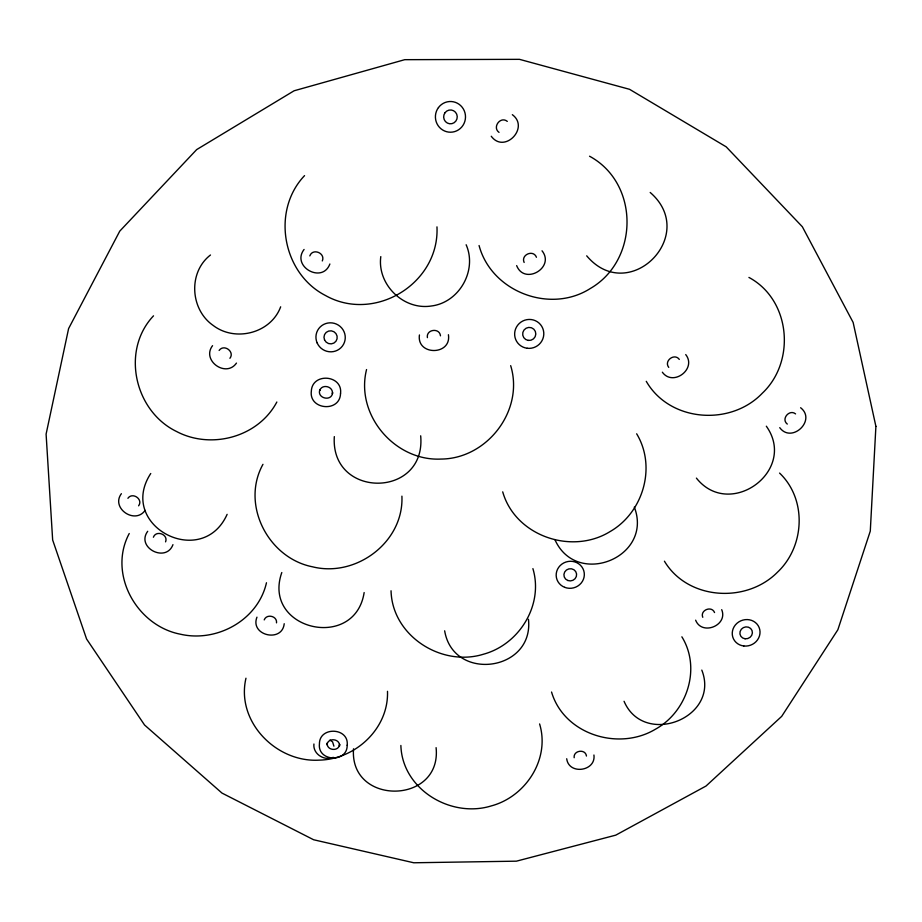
<?xml version="1.0" encoding="UTF-8"?>
<svg xmlns="http://www.w3.org/2000/svg" width="922" height="922" viewBox="0 0 922 922"><rect width="100%" height="100%" fill="white"/><g stroke="black" fill="none" stroke-linecap="round" stroke-linejoin="round"><path stroke-width="1.38" d="M528.456 619.284C534.195 671.4 453.29 682.43 444.658 630.809M574.164 757.723C573.138 750.335 585.551 748.583 586.461 756.04M593.929 755.014C596.177 771.345 568.77 775.229 566.707 758.748M245.967 678.212C235.802 721.534 276.174 762.655 319.07 760.143C355.385 759.474 388.842 728.541 387.494 691.327M366.553 369.538C355.143 414.842 394.835 461.38 441.085 459.064C487.323 458.753 524.388 410.244 510.673 365.642M401.911 496.151C403.986 541.986 356.157 577.737 312.523 566.811C268.175 558.075 240.619 504.599 262.966 464.319M436.97 226.87C439.667 283.342 374.632 323.242 325.454 295.489C282.466 273.454 271.091 210.804 304.548 175.629M165.568 541.859C168.542 534.437 156.118 529.747 153.386 537.238M322.308 260.938C325.697 253.112 312.708 247.776 309.815 255.901M256.961 617.164C249.666 635.454 282.19 643.164 284.218 623.721M281.798 572.539C261.641 629.784 354.924 651.67 364.144 592.558M129.241 533.515C107.62 573.922 136.756 625.842 180.424 634.209C216.947 642.68 258.022 620.114 266.47 582.75M121.381 493.696C110.559 508.114 134.981 524.837 145.1 510.385M212.556 345.669C201.238 360.341 225.936 378.181 236.47 363.084M150.747 473.505C116.645 525.678 202.033 570.292 227.123 514.349M138.611 505.821C143.521 499.309 132.468 491.726 127.904 498.283M229.924 358.312C235.052 351.685 223.873 343.606 219.125 350.452M147.704 531.291C135.707 547.518 165.96 563.296 172.956 544.66M304.076 249.459C291.006 266.435 322.32 284.183 329.88 263.992M280.668 306.807C270.907 333.28 235.191 342.35 213.143 325.42C190.163 309.469 187.973 272.37 210.47 255.002M264.211 619.895C266.596 613.476 277.384 616 276.519 622.857M153.513 315.831C120.77 350.418 134.485 411.074 176.517 431.484C211.184 449.809 258.264 437.178 276.842 402.015M333.268 757.342C324.44 761.261 312.719 754.012 313.929 744.008M329.961 740.066L332.577 741.876L333.914 746.175M795.571 413.909C789.393 408.838 780.761 419.13 787.296 424.074M507.296 121.381C500.485 115.769 491.956 127.328 499.033 132.388M589.55 156.221C639.718 183.42 639.061 260.338 590.253 288.54C550.054 314.137 491.391 291.721 479.071 245.529M748.929 277.43C790.638 299.811 796.032 361.447 762.287 393.245C730.535 426.437 669.683 422.011 646.264 381.328M696.41 478.115C729.878 520.296 797.841 470.566 766.332 426.206M662.353 372.2C672.991 386.975 697.009 368.881 685.726 354.578M586.692 255.82C628.954 306.081 699.406 235.029 650.194 192.468M679.307 359.419C674.512 352.723 663.633 360.917 668.75 367.382M491.253 136.249C504.415 154.17 529.931 127.651 512.332 114.674M779.747 427.658C791.641 443.897 816.708 420.236 800.607 407.731M664.428 561.198C687.766 600.164 746.382 603.645 777.477 572.205C804.768 546.504 807.211 499.459 779.574 473.078M624.056 701.285C643.936 747.777 720.531 717.812 701.803 670.098M554.894 539.589C576.561 588.443 653.583 557.314 634.324 507.088M695.637 620.183C701.861 636.076 728.253 625.439 721.707 609.661M516.654 265.605C524.491 285.624 555.344 267.472 542.032 250.796M714.55 612.554C711.749 605.351 699.786 610.168 702.771 617.302M536.443 257.273C533.446 249.228 520.596 254.726 524.134 262.459M551.552 692.03C564.057 734.5 618.674 751.326 655.404 729.233C687.155 711.749 701.365 668.381 681.877 636.814M502.709 491.852C515.237 535.97 571.686 555.275 609.995 531.625C643.164 512.632 656.683 466.924 636.653 433.789M440.474 335.827C439.598 327.46 425.941 329.338 427.405 337.636M466.14 244.756C477.458 270.503 459.179 302.67 431.242 306.012C403.444 310.368 377.04 284.483 380.798 256.604M400.874 745.472C402.165 789.324 450.766 818.413 491.172 805.943C525.724 796.781 550.273 759.06 539.601 723.943M391.043 590.772C392.161 635.834 441.477 667.274 483.474 654.217C519.363 644.455 543.761 604.878 532.904 568.62M334.317 436.613C330.272 499.079 426.471 498.595 420.674 435.806M353.529 748.802C349.184 806.058 442.018 804.756 436.094 747.65M419.429 334.951C416.433 355.869 451.734 355.592 448.415 334.721M875.9 426.367L870.287 531.118L837.856 629.772L781.695 716.359L706.01 786.04L615.769 835.148L516.424 861.171L413.759 862.773L313.641 839.758L221.995 793.093L144.547 725.003L86.587 639.015L52.658 540.004L46.1 434.112L68.608 328.566L119.756 231.145L196.674 149.595L294.095 90.782L404.746 59.676L519.501 59.342L629.542 89.307L726.179 146.829L802.359 226.766L853.138 322.435L875.9 426.367M347.179 745.241C347.467 763.07 317.375 761.71 319.427 743.962C319.254 726.121 349.254 727.458 347.179 745.241M339.642 744.423L339.457 746.129C340.402 738.58 327.783 737.266 326.999 744.78L327.218 743.063C326.296 750.589 338.847 751.903 339.642 744.423M340.529 393.694C339.792 412.699 308.789 409.841 311.336 391.101C312.201 372.292 343.088 374.805 340.529 393.694M332.6 392.749L332.393 393.636C333.464 386.422 322.158 383.54 319.704 390.432L319.946 389.545C316.338 398.223 331.678 402.119 332.6 392.749M564.702 587.337A14.118 13.473 -14.6 0 0 584.237 572.896A14.118 13.473 -14.6 0 0 561.832 564.149A14.118 13.473 -14.6 0 0 564.702 587.337M567.756 580.48A6.373 6.085 -14.6 0 0 576.573 573.957A6.373 6.085 -14.6 0 0 566.442 570.015A6.373 6.085 -14.6 0 0 567.756 580.48M743.824 645.988A14.026 13.115 -22.8 0 0 759.163 627.617A14.026 13.115 -22.8 0 0 735.433 624.874A14.026 13.115 -22.8 0 0 743.824 645.988M745.103 638.785A6.339 5.924 -22.8 0 0 752.018 630.487A6.339 5.924 -22.8 0 0 741.311 629.253A6.339 5.924 -22.8 0 0 745.103 638.785M527.211 348.262A14.637 14.406 -30.1 0 0 542.735 328.29A14.637 14.406 -30.1 0 0 517.715 325.178A14.637 14.406 -30.1 0 0 527.211 348.262M528.329 340.414A6.604 6.512 -30.1 0 0 535.325 331.39A6.604 6.512 -30.1 0 0 524.03 329.995A6.604 6.512 -30.1 0 0 528.329 340.414M317.168 342.961A14.706 14.452 25.4 0 0 342.408 346.073A14.706 14.452 25.4 0 0 332.208 322.93A14.706 14.452 25.4 0 0 317.168 342.961M324.532 339.895A6.638 6.523 25.4 0 0 335.931 341.29A6.638 6.523 25.4 0 0 331.321 330.848A6.638 6.523 25.4 0 0 324.532 339.895M438.457 107.574A15.363 15.052 88.9 0 0 448.576 132.1A15.363 15.052 88.9 0 0 464.319 110.905A15.363 15.052 88.9 0 0 438.457 107.574M445.038 112.691A6.938 6.8 88.9 0 0 449.602 123.767A6.938 6.8 88.9 0 0 456.713 114.201A6.938 6.8 88.9 0 0 445.038 112.691"/></g></svg>
